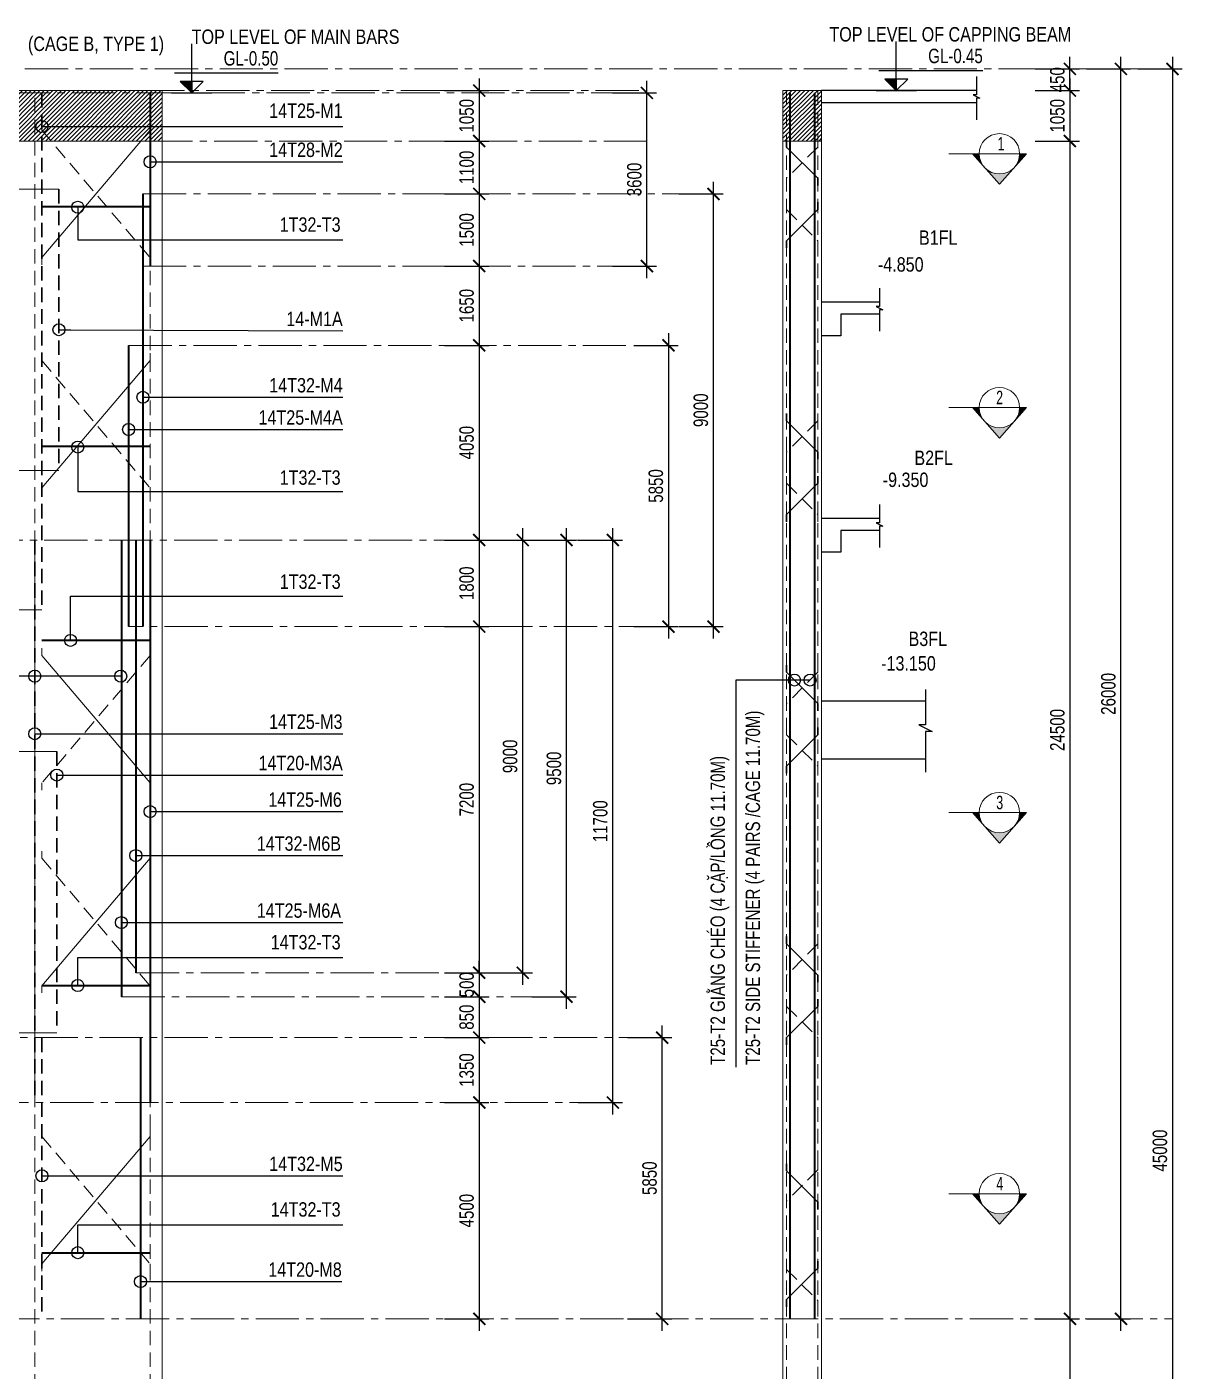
# Model space of a CAD drawing. Header units: millimetres. Extents: x 2746337 to 7547699, y -363432 to 15720.
# Drawn here: x 3633200 to 3657226, y -26997 to 964 of the extents above; entities that cross this region are included whole.
import ezdxf
from ezdxf.enums import TextEntityAlignment as Align

# ---------------------------------------------------------------- set-up
doc = ezdxf.new("R2010")
doc.units = ezdxf.units.MM
doc.header["$LTSCALE"] = 1200
doc.header["$PDMODE"] = 3
doc.linetypes.add('CENTER2', pattern=[1.125, 0.75, -0.125, 0.125, -0.125])
doc.linetypes.add('HIDDEN', pattern=[0.375, 0.25, -0.125])
for name, color, linetype, lineweight in [('1', 9, 'Continuous', 13), ('BOUND', 3, 'Continuous', 20), ('C1CO', 4, 'Continuous', 35), ('CODE', 3, 'Continuous', 15), ('ENOTE', 2, 'Continuous', 15), ('Grid line', 160, 'CENTER2', 5), ('HIDE', 8, 'HIDDEN', 13), ('K-THUOC', 1, 'Continuous', 18), ('LEADER', 8, 'Continuous', 9), ('S-Beam - Cont', 60, 'Continuous', 25), ('T1CO', 4, 'Continuous', 20), ('T1HI', 4, 'HIDDEN', 13), ('T2CO', 4, 'Continuous', 30), ('T2HI', 4, 'HIDDEN', 13), ('TCCO', 4, 'Continuous', 35), ('TCHI', 4, 'HIDDEN', 30), ('TEXTMA', 2, 'Continuous', 13), ('TEXTVN', 2, 'Continuous', 20)]:
    doc.layers.add(name, color=color, linetype=linetype, lineweight=lineweight)
for name, color, linetype in [('CDC.02.DIM', 1, 'Continuous'), ('CDC.06.TEXT', 2, 'Continuous'), ('CDC.10.HATCH', 251, 'Continuous'), ('Q-Dim-line', 75, 'Continuous')]:
    doc.layers.add(name, color=color, linetype=linetype)
doc.styles.add('DB_Arial', font='arial.ttf', dxfattribs={"width": 0.8})
doc.styles.add('SMTEXT', font='arial.ttf', dxfattribs={"width": 0.75})
doc.styles.add('TEXTVN', font='VHELVCN.TTF', dxfattribs={"width": 0.8})
doc.dimstyles.new('BSV1-100', dxfattribs={"dimtxt": 300, "dimasz": 250, "dimexe": 200, "dimexo": 0, "dimgap": 108, "dimtad": 1, "dimdec": 0, "dimdsep": 46, "dimtxsty": 'SMTEXT', "dimblk": 'ARCHTICK', "dimcen": 100, "dimdle": 250, "dimclrd": 256, "dimclre": 256, "dimclrt": 1, "dimadec": 0, "dimazin": 0, "dimtfac": 1, "dimtdec": 0, "dimtix": 1, "dimtmove": 2, "dimatfit": 3, "dimfxl": 720, "dimfxlon": 1, "dimtolj": 1, "dimtzin": 0, "dimarcsym": 0})
doc.dimstyles.new('BSV25', dxfattribs={"dimtxt": 300, "dimasz": 250, "dimexe": 200, "dimexo": 0, "dimgap": 108, "dimtad": 1, "dimdec": 0, "dimlfac": 0.25, "dimdsep": 46, "dimtxsty": 'SMTEXT', "dimblk": 'ARCHTICK', "dimcen": 100, "dimdle": 250, "dimclrd": 256, "dimclre": 256, "dimclrt": 2, "dimadec": 0, "dimazin": 0, "dimtfac": 1, "dimtdec": 0, "dimtix": 1, "dimtmove": 2, "dimatfit": 3, "dimfxl": 800, "dimfxlon": 1, "dimtolj": 1, "dimtzin": 0, "dimarcsym": 0})

# ---------------------------------------------------------------- blocks, each defined once
blk = doc.blocks.new('_ArchTick')
at = {"color": 0, "linetype": 'ByBlock', "const_width": 0.15}
blk.add_lwpolyline([(-0.5, -0.5), (0.5, 0.5)], dxfattribs=at)
blk = doc.blocks.new('tag_cd')
at = {"layer": 'CDC.10.HATCH'}
blk.add_hatch(color=256, dxfattribs=at).paths.add_polyline_path([(180, 240), (420, 0), (420, 240)])
at = {"layer": 'CDC.02.DIM'}
for points in [[(420, 240), (420, 0), (660, 240), (180, 240), (420, 0), (420, 1020)], [(60, 420), (2220, 420)], [(0, 0), (840, 0)]]:
    blk.add_lwpolyline(points, dxfattribs=at)
at = {"layer": 'CDC.06.TEXT', "ltscale": 0.5, "style": 'SMTEXT', "width": 0.75}
blk.add_attdef('CD', text='', height=300, dxfattribs=at).set_placement((2220, 570), align=Align.RIGHT)
blk = doc.blocks.new('*D2491')
at = {"layer": 'Defpoints', "color": 0, "transparency": 16777216}
for p in [(3635783, -360), (3635783, -1410), (3642608, -1410)]:
    blk.add_point(p, dxfattribs=at)
at = {"layer": 'K-THUOC', "lineweight": -2, "transparency": 16777216}
for p, q in [((3642608, -110), (3642608, -1660)), ((3641888, -360), (3642808, -360)), ((3641888, -1410), (3642808, -1410))]:
    blk.add_line(p, q, dxfattribs=at)
at = {"layer": 'K-THUOC', "lineweight": -2, "transparency": 16777216, "xscale": 250, "yscale": 250, "zscale": 250}
for p, rotation in [((3642608, -360), 90), ((3642608, -1410), 270)]:
    blk.add_blockref('_ArchTick', p, dxfattribs=dict(at, rotation=rotation))
at = {"layer": 'K-THUOC', "color": 1, "transparency": 16777216, "insert": (3642346, -885), "char_height": 300, "attachment_point": 5, "rotation": 90, "style": 'SMTEXT'}
blk.add_mtext('\\A1;1050', dxfattribs=at)
blk = doc.blocks.new('*D2492')
at = {"layer": 'Defpoints', "color": 0, "transparency": 16777216}
for p in [(3635783, -2510), (3635783, -4010), (3642608, -4010)]:
    blk.add_point(p, dxfattribs=at)
at = {"layer": 'K-THUOC', "lineweight": -2, "transparency": 16777216}
for p, q in [((3641888, -2510), (3642808, -2510)), ((3642608, -2260), (3642608, -4260)), ((3641888, -4010), (3642808, -4010))]:
    blk.add_line(p, q, dxfattribs=at)
at = {"layer": 'K-THUOC', "lineweight": -2, "transparency": 16777216, "xscale": 250, "yscale": 250, "zscale": 250}
for p, rotation in [((3642608, -2510), 90), ((3642608, -4010), 270)]:
    blk.add_blockref('_ArchTick', p, dxfattribs=dict(at, rotation=rotation))
at = {"layer": 'K-THUOC', "color": 1, "transparency": 16777216, "insert": (3642346, -3260), "char_height": 300, "attachment_point": 5, "rotation": 90, "style": 'SMTEXT'}
blk.add_mtext('\\A1;1500', dxfattribs=at)
blk = doc.blocks.new('*D2493')
at = {"layer": 'Defpoints', "color": 0, "transparency": 16777216}
for p in [(3635783, -4010), (3634983, -5660), (3642608, -5660)]:
    blk.add_point(p, dxfattribs=at)
at = {"layer": 'K-THUOC', "lineweight": -2, "transparency": 16777216}
for p, q in [((3642608, -3760), (3642608, -5910)), ((3641888, -4010), (3642808, -4010)), ((3641888, -5660), (3642808, -5660))]:
    blk.add_line(p, q, dxfattribs=at)
at = {"layer": 'K-THUOC', "lineweight": -2, "transparency": 16777216, "xscale": 250, "yscale": 250, "zscale": 250}
for p, rotation in [((3642608, -4010), 90), ((3642608, -5660), 270)]:
    blk.add_blockref('_ArchTick', p, dxfattribs=dict(at, rotation=rotation))
at = {"layer": 'K-THUOC', "color": 1, "transparency": 16777216, "insert": (3642346, -4835), "char_height": 300, "attachment_point": 5, "rotation": 90, "style": 'SMTEXT'}
blk.add_mtext('\\A1;1650', dxfattribs=at)
blk = doc.blocks.new('*D2494')
at = {"layer": 'Defpoints', "color": 0, "transparency": 16777216}
for p in [(3634983, -5660), (3635433, -9710), (3642608, -9710)]:
    blk.add_point(p, dxfattribs=at)
at = {"layer": 'K-THUOC', "lineweight": -2, "transparency": 16777216}
for p, q in [((3642608, -5410), (3642608, -9960)), ((3641888, -5660), (3642808, -5660)), ((3641888, -9710), (3642808, -9710))]:
    blk.add_line(p, q, dxfattribs=at)
at = {"layer": 'K-THUOC', "lineweight": -2, "transparency": 16777216, "xscale": 250, "yscale": 250, "zscale": 250}
for p, rotation in [((3642608, -5660), 90), ((3642608, -9710), 270)]:
    blk.add_blockref('_ArchTick', p, dxfattribs=dict(at, rotation=rotation))
at = {"layer": 'K-THUOC', "color": 1, "transparency": 16777216, "insert": (3642346, -7685), "char_height": 300, "attachment_point": 5, "rotation": 90, "style": 'SMTEXT'}
blk.add_mtext('\\A1;4050', dxfattribs=at)
blk = doc.blocks.new('*D2495')
at = {"layer": 'Defpoints', "color": 0, "transparency": 16777216}
for p in [(3635433, -9710), (3635283, -11510), (3642608, -11510)]:
    blk.add_point(p, dxfattribs=at)
at = {"layer": 'K-THUOC', "lineweight": -2, "transparency": 16777216}
for p, q in [((3642608, -9460), (3642608, -11760)), ((3641888, -9710), (3642808, -9710)), ((3641888, -11510), (3642808, -11510))]:
    blk.add_line(p, q, dxfattribs=at)
at = {"layer": 'K-THUOC', "lineweight": -2, "transparency": 16777216, "xscale": 250, "yscale": 250, "zscale": 250}
for p, rotation in [((3642608, -9710), 90), ((3642608, -11510), 270)]:
    blk.add_blockref('_ArchTick', p, dxfattribs=dict(at, rotation=rotation))
at = {"layer": 'K-THUOC', "color": 1, "transparency": 16777216, "insert": (3642346, -10610), "char_height": 300, "attachment_point": 5, "rotation": 90, "style": 'SMTEXT'}
blk.add_mtext('\\A1;1800', dxfattribs=at)
blk = doc.blocks.new('*D2496')
at = {"layer": 'Defpoints', "color": 0, "transparency": 16777216}
for p in [(3635283, -11510), (3634833, -18710), (3642608, -18710)]:
    blk.add_point(p, dxfattribs=at)
at = {"layer": 'K-THUOC', "lineweight": -2, "transparency": 16777216}
for p, q in [((3642608, -11260), (3642608, -18960)), ((3641888, -11510), (3642808, -11510)), ((3641888, -18710), (3642808, -18710))]:
    blk.add_line(p, q, dxfattribs=at)
at = {"layer": 'K-THUOC', "lineweight": -2, "transparency": 16777216, "xscale": 250, "yscale": 250, "zscale": 250}
for p, rotation in [((3642608, -11510), 90), ((3642608, -18710), 270)]:
    blk.add_blockref('_ArchTick', p, dxfattribs=dict(at, rotation=rotation))
at = {"layer": 'K-THUOC', "color": 1, "transparency": 16777216, "insert": (3642346, -15110), "char_height": 300, "attachment_point": 5, "rotation": 90, "style": 'SMTEXT'}
blk.add_mtext('\\A1;7200', dxfattribs=at)
blk = doc.blocks.new('*D2497')
at = {"layer": 'Defpoints', "color": 0, "transparency": 16777216}
for p in [(3635433, -18710), (3635133, -19210), (3642608, -19210)]:
    blk.add_point(p, dxfattribs=at)
at = {"layer": 'K-THUOC', "lineweight": -2, "transparency": 16777216}
for p, q in [((3641888, -18710), (3642808, -18710)), ((3642608, -18710), (3642608, -18460)), ((3642608, -18710), (3642608, -19210)), ((3641888, -19210), (3642808, -19210)), ((3642608, -19210), (3642608, -19460))]:
    blk.add_line(p, q, dxfattribs=at)
at = {"layer": 'K-THUOC', "lineweight": -2, "transparency": 16777216, "xscale": 250, "yscale": 250, "zscale": 250}
for p, rotation in [((3642608, -18710), 270), ((3642608, -19210), 90)]:
    blk.add_blockref('_ArchTick', p, dxfattribs=dict(at, rotation=rotation))
at = {"layer": 'K-THUOC', "color": 1, "transparency": 16777216, "insert": (3642346, -18960), "char_height": 300, "attachment_point": 5, "rotation": 90, "style": 'SMTEXT'}
blk.add_mtext('\\A1;500', dxfattribs=at)
blk = doc.blocks.new('*D2498')
at = {"layer": 'Defpoints', "color": 0, "transparency": 16777216}
for p in [(3635133, -19210), (3635283, -20060), (3642608, -20060)]:
    blk.add_point(p, dxfattribs=at)
at = {"layer": 'K-THUOC', "lineweight": -2, "transparency": 16777216}
for p, q in [((3642608, -18960), (3642608, -20310)), ((3641888, -19210), (3642808, -19210)), ((3641888, -20060), (3642808, -20060))]:
    blk.add_line(p, q, dxfattribs=at)
at = {"layer": 'K-THUOC', "lineweight": -2, "transparency": 16777216, "xscale": 250, "yscale": 250, "zscale": 250}
for p, rotation in [((3642608, -19210), 90), ((3642608, -20060), 270)]:
    blk.add_blockref('_ArchTick', p, dxfattribs=dict(at, rotation=rotation))
at = {"layer": 'K-THUOC', "color": 1, "transparency": 16777216, "insert": (3642346, -19635), "char_height": 300, "attachment_point": 5, "rotation": 90, "style": 'SMTEXT'}
blk.add_mtext('\\A1;850', dxfattribs=at)
blk = doc.blocks.new('*D2499')
at = {"layer": 'Defpoints', "color": 0, "transparency": 16777216}
for p in [(3635283, -20060), (3635433, -21410), (3642608, -21410)]:
    blk.add_point(p, dxfattribs=at)
at = {"layer": 'K-THUOC', "lineweight": -2, "transparency": 16777216}
for p, q in [((3642608, -19810), (3642608, -21660)), ((3641888, -20060), (3642808, -20060)), ((3641888, -21410), (3642808, -21410))]:
    blk.add_line(p, q, dxfattribs=at)
at = {"layer": 'K-THUOC', "lineweight": -2, "transparency": 16777216, "xscale": 250, "yscale": 250, "zscale": 250}
for p, rotation in [((3642608, -20060), 90), ((3642608, -21410), 270)]:
    blk.add_blockref('_ArchTick', p, dxfattribs=dict(at, rotation=rotation))
at = {"layer": 'K-THUOC', "color": 1, "transparency": 16777216, "insert": (3642346, -20735), "char_height": 300, "attachment_point": 5, "rotation": 90, "style": 'SMTEXT'}
blk.add_mtext('\\A1;1350', dxfattribs=at)
blk = doc.blocks.new('*D2500')
at = {"layer": 'Defpoints', "color": 0, "transparency": 16777216}
for p in [(3635433, -21410), (3635783, -25910), (3642608, -25910)]:
    blk.add_point(p, dxfattribs=at)
at = {"layer": 'K-THUOC', "lineweight": -2, "transparency": 16777216}
for p, q in [((3642608, -21160), (3642608, -26160)), ((3641888, -21410), (3642808, -21410)), ((3641888, -25910), (3642808, -25910))]:
    blk.add_line(p, q, dxfattribs=at)
at = {"layer": 'K-THUOC', "lineweight": -2, "transparency": 16777216, "xscale": 250, "yscale": 250, "zscale": 250}
for p, rotation in [((3642608, -21410), 90), ((3642608, -25910), 270)]:
    blk.add_blockref('_ArchTick', p, dxfattribs=dict(at, rotation=rotation))
at = {"layer": 'K-THUOC', "color": 1, "transparency": 16777216, "insert": (3642346, -23660), "char_height": 300, "attachment_point": 5, "rotation": 90, "style": 'SMTEXT'}
blk.add_mtext('\\A1;4500', dxfattribs=at)
blk = doc.blocks.new('*D2501')
at = {"layer": 'Defpoints', "color": 0, "transparency": 16777216}
for p in [(3635283, -20060), (3646412, -20060), (3635283, -25910)]:
    blk.add_point(p, dxfattribs=at)
at = {"layer": 'K-THUOC', "lineweight": -2, "transparency": 16777216}
for p, q in [((3646412, -26160), (3646412, -19810)), ((3645692, -20060), (3646612, -20060)), ((3645692, -25910), (3646612, -25910))]:
    blk.add_line(p, q, dxfattribs=at)
at = {"layer": 'K-THUOC', "lineweight": -2, "transparency": 16777216, "xscale": 250, "yscale": 250, "zscale": 250}
for p, rotation in [((3646412, -20060), 90), ((3646412, -25910), 270)]:
    blk.add_blockref('_ArchTick', p, dxfattribs=dict(at, rotation=rotation))
at = {"layer": 'K-THUOC', "color": 1, "transparency": 16777216, "insert": (3646151, -22985), "char_height": 300, "attachment_point": 5, "rotation": 90, "style": 'SMTEXT'}
blk.add_mtext('\\A1;5850', dxfattribs=at)
blk = doc.blocks.new('*D2502')
at = {"layer": 'Defpoints', "color": 0, "transparency": 16777216}
for p in [(3634724, -9710), (3645387, -9710), (3634724, -21410)]:
    blk.add_point(p, dxfattribs=at)
at = {"layer": 'K-THUOC', "lineweight": -2, "transparency": 16777216}
for p, q in [((3645387, -21660), (3645387, -9460)), ((3644667, -9710), (3645587, -9710)), ((3644667, -21410), (3645587, -21410))]:
    blk.add_line(p, q, dxfattribs=at)
at = {"layer": 'K-THUOC', "lineweight": -2, "transparency": 16777216, "xscale": 250, "yscale": 250, "zscale": 250}
for p, rotation in [((3645387, -9710), 90), ((3645387, -21410), 270)]:
    blk.add_blockref('_ArchTick', p, dxfattribs=dict(at, rotation=rotation))
at = {"layer": 'K-THUOC', "color": 1, "transparency": 16777216, "insert": (3645126, -15560), "char_height": 300, "attachment_point": 5, "rotation": 90, "style": 'SMTEXT'}
blk.add_mtext('\\A1;11700', dxfattribs=at)
blk = doc.blocks.new('*D2503')
at = {"layer": 'Defpoints', "color": 0, "transparency": 16777216}
for p in [(3636350, -2510), (3647479, -2510), (3636350, -11510)]:
    blk.add_point(p, dxfattribs=at)
at = {"layer": 'K-THUOC', "lineweight": -2, "transparency": 16777216}
for p, q in [((3646759, -2510), (3647679, -2510)), ((3647479, -11760), (3647479, -2260)), ((3646759, -11510), (3647679, -11510))]:
    blk.add_line(p, q, dxfattribs=at)
at = {"layer": 'K-THUOC', "lineweight": -2, "transparency": 16777216, "xscale": 250, "yscale": 250, "zscale": 250}
for p, rotation in [((3647479, -2510), 90), ((3647479, -11510), 270)]:
    blk.add_blockref('_ArchTick', p, dxfattribs=dict(at, rotation=rotation))
at = {"layer": 'K-THUOC', "color": 1, "transparency": 16777216, "insert": (3647218, -7010), "char_height": 300, "attachment_point": 5, "rotation": 90, "style": 'SMTEXT'}
blk.add_mtext('\\A1;9000', dxfattribs=at)
blk = doc.blocks.new('*D2504')
at = {"layer": 'Defpoints', "color": 0, "transparency": 16777216}
for p in [(3635433, -410), (3646096, -410), (3635433, -4010)]:
    blk.add_point(p, dxfattribs=at)
at = {"layer": 'K-THUOC', "lineweight": -2, "transparency": 16777216}
for p, q in [((3646096, -4260), (3646096, -160)), ((3645376, -410), (3646296, -410)), ((3645376, -4010), (3646296, -4010))]:
    blk.add_line(p, q, dxfattribs=at)
at = {"layer": 'K-THUOC', "lineweight": -2, "transparency": 16777216, "xscale": 250, "yscale": 250, "zscale": 250}
for p, rotation in [((3646096, -410), 90), ((3646096, -4010), 270)]:
    blk.add_blockref('_ArchTick', p, dxfattribs=dict(at, rotation=rotation))
at = {"layer": 'K-THUOC', "color": 1, "transparency": 16777216, "insert": (3645834, -2210), "char_height": 300, "attachment_point": 5, "rotation": 90, "style": 'SMTEXT'}
blk.add_mtext('\\A1;3600', dxfattribs=at)
blk = doc.blocks.new('*D2505')
at = {"layer": 'Defpoints', "color": 0, "transparency": 16777216}
for p in [(3634353, -9710), (3644423, -9710), (3634353, -19210)]:
    blk.add_point(p, dxfattribs=at)
at = {"layer": 'K-THUOC', "lineweight": -2, "transparency": 16777216}
for p, q in [((3644423, -19460), (3644423, -9460)), ((3643703, -9710), (3644623, -9710)), ((3643703, -19210), (3644623, -19210))]:
    blk.add_line(p, q, dxfattribs=at)
at = {"layer": 'K-THUOC', "lineweight": -2, "transparency": 16777216, "xscale": 250, "yscale": 250, "zscale": 250}
for p, rotation in [((3644423, -9710), 90), ((3644423, -19210), 270)]:
    blk.add_blockref('_ArchTick', p, dxfattribs=dict(at, rotation=rotation))
at = {"layer": 'K-THUOC', "color": 1, "transparency": 16777216, "insert": (3644162, -14460), "char_height": 300, "attachment_point": 5, "rotation": 90, "style": 'SMTEXT'}
blk.add_mtext('\\A1;9500', dxfattribs=at)
blk = doc.blocks.new('*D2506')
at = {"layer": 'Defpoints', "color": 0, "transparency": 16777216}
for p in [(3634103, -9710), (3643512, -9710), (3634103, -18710)]:
    blk.add_point(p, dxfattribs=at)
at = {"layer": 'K-THUOC', "lineweight": -2, "transparency": 16777216}
for p, q in [((3643512, -18960), (3643512, -9460)), ((3642792, -9710), (3643712, -9710)), ((3642792, -18710), (3643712, -18710))]:
    blk.add_line(p, q, dxfattribs=at)
at = {"layer": 'K-THUOC', "lineweight": -2, "transparency": 16777216, "xscale": 250, "yscale": 250, "zscale": 250}
for p, rotation in [((3643512, -9710), 90), ((3643512, -18710), 270)]:
    blk.add_blockref('_ArchTick', p, dxfattribs=dict(at, rotation=rotation))
at = {"layer": 'K-THUOC', "color": 1, "transparency": 16777216, "insert": (3643251, -14210), "char_height": 300, "attachment_point": 5, "rotation": 90, "style": 'SMTEXT'}
blk.add_mtext('\\A1;9000', dxfattribs=at)
blk = doc.blocks.new('*D2520')
at = {"layer": 'Defpoints', "color": 0, "transparency": 16777216}
for p in [(3635783, -1410), (3635783, -2510), (3642608, -2510)]:
    blk.add_point(p, dxfattribs=at)
at = {"layer": 'K-THUOC', "lineweight": -2, "transparency": 16777216}
for p, q in [((3642608, -1160), (3642608, -2760)), ((3641888, -1410), (3642808, -1410)), ((3641888, -2510), (3642808, -2510))]:
    blk.add_line(p, q, dxfattribs=at)
at = {"layer": 'K-THUOC', "lineweight": -2, "transparency": 16777216, "xscale": 250, "yscale": 250, "zscale": 250}
for p, rotation in [((3642608, -1410), 90), ((3642608, -2510), 270)]:
    blk.add_blockref('_ArchTick', p, dxfattribs=dict(at, rotation=rotation))
at = {"layer": 'K-THUOC', "color": 1, "transparency": 16777216, "insert": (3642346, -1960), "char_height": 300, "attachment_point": 5, "rotation": 90, "style": 'SMTEXT'}
blk.add_mtext('\\A1;1100', dxfattribs=at)
blk = doc.blocks.new('SIGSEC')
at = {"layer": '1', "lineweight": 9}
h = blk.add_hatch(color=256, dxfattribs=at)
h.dxf.hatch_style = 1
h.paths.add_polyline_path([(-420, 0), (-560, 0), (-315, -278, -0.182676)])
h = blk.add_hatch(color=256, dxfattribs=at)
h.dxf.hatch_style = 1
h.paths.add_polyline_path([(560, 0), (420, 0, -0.182676), (315, -278)])
h = blk.add_hatch(color=256, dxfattribs=at)
h.dxf.hatch_style = 1
h.paths.add_polyline_path([(315, -278, -0.451416), (-315, -278), (0, -635)])
at = {"layer": '1', "lineweight": 9, "elevation": 0}
blk.add_lwpolyline([(1050, 0), (-560, 0), (0, -635), (560, 0)], dxfattribs=at)
at = {"layer": '1', "lineweight": 9}
blk.add_circle((0, 0), 420, dxfattribs=at)
at = {"layer": 'BOUND', "lineweight": 9, "style": 'TEXTVN', "width": 0.8}
blk.add_attdef('SEC', text='', height=280, dxfattribs=at).set_placement((0, 210, 0), align=Align.MIDDLE_CENTER)
blk = doc.blocks.new('*D2522')
at = {"layer": 'Defpoints', "color": 0, "transparency": 16777216}
for p in [(3649725, 90), (3654893, 90), (3649725, -360)]:
    blk.add_point(p, dxfattribs=at)
at = {"layer": 'K-THUOC', "lineweight": -2, "transparency": 16777216}
for p, q in [((3654893, 90), (3654893, 340)), ((3654173, 90), (3655093, 90)), ((3654893, -360), (3654893, 90)), ((3654173, -360), (3655093, -360)), ((3654893, -360), (3654893, -610))]:
    blk.add_line(p, q, dxfattribs=at)
at = {"layer": 'K-THUOC', "lineweight": -2, "transparency": 16777216, "xscale": 250, "yscale": 250, "zscale": 250}
for p, rotation in [((3654893, 90), 270), ((3654893, -360), 90)]:
    blk.add_blockref('_ArchTick', p, dxfattribs=dict(at, rotation=rotation))
at = {"layer": 'K-THUOC', "color": 1, "transparency": 16777216, "insert": (3654632, -135), "char_height": 300, "attachment_point": 5, "rotation": 90, "style": 'SMTEXT'}
blk.add_mtext('\\A1;450', dxfattribs=at)
blk = doc.blocks.new('*D2523')
at = {"layer": 'Defpoints', "color": 0, "transparency": 16777216}
for p in [(3649725, -360), (3649725, -1410), (3654893, -1410)]:
    blk.add_point(p, dxfattribs=at)
at = {"layer": 'K-THUOC', "lineweight": -2, "transparency": 16777216}
for p, q in [((3654893, -110), (3654893, -1660)), ((3654173, -360), (3655093, -360)), ((3654173, -1410), (3655093, -1410))]:
    blk.add_line(p, q, dxfattribs=at)
at = {"layer": 'K-THUOC', "lineweight": -2, "transparency": 16777216, "xscale": 250, "yscale": 250, "zscale": 250}
for p, rotation in [((3654893, -360), 90), ((3654893, -1410), 270)]:
    blk.add_blockref('_ArchTick', p, dxfattribs=dict(at, rotation=rotation))
at = {"layer": 'K-THUOC', "color": 1, "transparency": 16777216, "insert": (3654632, -885), "char_height": 300, "attachment_point": 5, "rotation": 90, "style": 'SMTEXT'}
blk.add_mtext('\\A1;1050', dxfattribs=at)
blk = doc.blocks.new('*D2524')
at = {"layer": 'Defpoints', "color": 0, "transparency": 16777216}
for p in [(3649725, -1410), (3644029, -25910), (3654893, -25910)]:
    blk.add_point(p, dxfattribs=at)
at = {"layer": 'K-THUOC', "lineweight": -2, "transparency": 16777216}
for p, q in [((3654893, -1160), (3654893, -26160)), ((3654173, -1410), (3655093, -1410)), ((3654173, -25910), (3655093, -25910))]:
    blk.add_line(p, q, dxfattribs=at)
at = {"layer": 'K-THUOC', "lineweight": -2, "transparency": 16777216, "xscale": 250, "yscale": 250, "zscale": 250}
for p, rotation in [((3654893, -1410), 90), ((3654893, -25910), 270)]:
    blk.add_blockref('_ArchTick', p, dxfattribs=dict(at, rotation=rotation))
at = {"layer": 'K-THUOC', "color": 1, "transparency": 16777216, "insert": (3654632, -13660), "char_height": 300, "attachment_point": 5, "rotation": 90, "style": 'SMTEXT'}
blk.add_mtext('\\A1;24500', dxfattribs=at)
blk = doc.blocks.new('*D2525')
at = {"layer": 'Defpoints', "color": 0, "transparency": 16777216}
for p in [(3644029, -25910), (3645750, -44910), (3654893, -44910)]:
    blk.add_point(p, dxfattribs=at)
at = {"layer": 'K-THUOC', "lineweight": -2, "transparency": 16777216}
for p, q in [((3654893, -25660), (3654893, -45160)), ((3654173, -25910), (3655093, -25910)), ((3654173, -44910), (3655093, -44910))]:
    blk.add_line(p, q, dxfattribs=at)
at = {"layer": 'K-THUOC', "lineweight": -2, "transparency": 16777216, "xscale": 250, "yscale": 250, "zscale": 250}
for p, rotation in [((3654893, -25910), 90), ((3654893, -44910), 270)]:
    blk.add_blockref('_ArchTick', p, dxfattribs=dict(at, rotation=rotation))
at = {"layer": 'K-THUOC', "color": 1, "transparency": 16777216, "insert": (3654632, -35410), "char_height": 300, "attachment_point": 5, "rotation": 90, "style": 'SMTEXT'}
blk.add_mtext('\\A1;19000', dxfattribs=at)
blk = doc.blocks.new('*D2526')
at = {"layer": 'Defpoints', "color": 0, "transparency": 16777216}
for p in [(3648925, 90), (3655954, 90), (3644029, -25910)]:
    blk.add_point(p, dxfattribs=at)
at = {"layer": 'K-THUOC', "lineweight": -2, "transparency": 16777216}
for p, q in [((3655954, -26160), (3655954, 340)), ((3655234, 90), (3656154, 90)), ((3655234, -25910), (3656154, -25910))]:
    blk.add_line(p, q, dxfattribs=at)
at = {"layer": 'K-THUOC', "lineweight": -2, "transparency": 16777216, "xscale": 250, "yscale": 250, "zscale": 250}
for p, rotation in [((3655954, 90), 90), ((3655954, -25910), 270)]:
    blk.add_blockref('_ArchTick', p, dxfattribs=dict(at, rotation=rotation))
at = {"layer": 'K-THUOC', "color": 1, "transparency": 16777216, "insert": (3655693, -12910), "char_height": 300, "attachment_point": 5, "rotation": 90, "style": 'SMTEXT'}
blk.add_mtext('\\A1;26000', dxfattribs=at)
blk = doc.blocks.new('*D2527')
at = {"layer": 'Defpoints', "color": 0, "transparency": 16777216}
for p in [(3648925, 90), (3648925, -44910), (3657026, -44910)]:
    blk.add_point(p, dxfattribs=at)
at = {"layer": 'K-THUOC', "lineweight": -2, "transparency": 16777216}
for p, q in [((3657026, 340), (3657026, -45160)), ((3656306, 90), (3657226, 90)), ((3656306, -44910), (3657226, -44910))]:
    blk.add_line(p, q, dxfattribs=at)
at = {"layer": 'K-THUOC', "lineweight": -2, "transparency": 16777216, "xscale": 250, "yscale": 250, "zscale": 250}
for p, rotation in [((3657026, 90), 90), ((3657026, -44910), 270)]:
    blk.add_blockref('_ArchTick', p, dxfattribs=dict(at, rotation=rotation))
at = {"layer": 'K-THUOC', "color": 1, "transparency": 16777216, "insert": (3656765, -22410), "char_height": 300, "attachment_point": 5, "rotation": 90, "style": 'SMTEXT'}
blk.add_mtext('\\A1;45000', dxfattribs=at)
blk = doc.blocks.new('*D2529')
at = {"layer": 'Defpoints', "color": 0, "transparency": 16777216}
for p in [(3636068, -5660), (3636068, -11510), (3646543, -11510)]:
    blk.add_point(p, dxfattribs=at)
at = {"layer": 'K-THUOC', "lineweight": -2, "transparency": 16777216}
for p, q in [((3646543, -5410), (3646543, -11760)), ((3645823, -5660), (3646743, -5660)), ((3645823, -11510), (3646743, -11510))]:
    blk.add_line(p, q, dxfattribs=at)
at = {"layer": 'K-THUOC', "lineweight": -2, "transparency": 16777216, "xscale": 250, "yscale": 250, "zscale": 250}
for p, rotation in [((3646543, -5660), 90), ((3646543, -11510), 270)]:
    blk.add_blockref('_ArchTick', p, dxfattribs=dict(at, rotation=rotation))
at = {"layer": 'K-THUOC', "color": 1, "transparency": 16777216, "insert": (3646282, -8585), "char_height": 300, "attachment_point": 5, "rotation": 90, "style": 'SMTEXT'}
blk.add_mtext('\\A1;5850', dxfattribs=at)

msp = doc.modelspace()

# ---------------------------------------------------------------- hatches: boundary and pattern name
at = {"layer": 'CDC.10.HATCH'}
h = msp.add_hatch(dxfattribs=at)
h.set_pattern_fill('ANSI31', color=256, scale=20)
h.set_pattern_definition([(45, (860598.025, 76471.77), (-44.9012806, 44.9012806), [])])
h.paths.add_polyline_path([(3630312.4, -1410), (3636012.4, -1410), (3636012.4, -360), (3630312.4, -360)])
h = msp.add_hatch(dxfattribs=at)
h.set_pattern_fill('ANSI31', color=256, scale=20)
h.set_pattern_definition([(45, (862067.48, -10616.33), (-44.9012806, 44.9012806), [])])
h.paths.add_polyline_path([(3648925.2, -1410), (3649725.2, -1410), (3649725.2, -360), (3648925.2, -360)])

# ---------------------------------------------------------------- linework, layer by layer
at = {"layer": 'BOUND'}
for points in [[(3630312.4, -1410), (3636012.4, -1410), (3636012.4, -360), (3630312.4, -360)], [(3648925.2, -44910), (3649725.2, -44910), (3649725.2, -360), (3648925.2, -360)], [(3648925.2, -1410), (3649725.2, -1410), (3649725.2, -360), (3648925.2, -360)], [(3636012.4, -44910), (3630312.4, -44910), (3630312.4, -1410), (3636012.4, -1410)]]:
    msp.add_lwpolyline(points, close=True, dxfattribs=at)
at = {"layer": 'BOUND', "lineweight": 20}
msp.add_lwpolyline([(3649725.2, -4260), (3649725.2, -360), (3648925.2, -360), (3648925.2, -44910), (3649725.2, -44910), (3649725.2, -19460)], dxfattribs=at)
at = {"layer": 'C1CO'}
for p, q in [((3635762.4, -410), (3635762.4, -4010)), ((3635612.4, -2510.3), (3635612.4, -11510.3)), ((3633512.4, -2771.9), (3635762.4, -2771.9)), ((3633512.4, -7760.3), (3635762.4, -7760.3)), ((3635762.4, -9710.3), (3635762.4, -21410.3)), ((3633512.4, -11794.6), (3635762.4, -11794.6)), ((3633512.4, -18975.4), (3635762.4, -18975.4)), ((3635562.4, -20060), (3635562.4, -25910)), ((3633512.4, -24533.7), (3635762.4, -24533.7))]:
    msp.add_line(p, q, dxfattribs=at)
at = {"layer": 'C1CO', "color": 6}
for p, q in [((3649067.6, -410), (3649067.6, -25910)), ((3649582.8, -410), (3649582.8, -25910))]:
    msp.add_line(p, q, dxfattribs=at)
at = {"layer": 'CODE'}
for points in [[(3650374.8, -4760, 0, 0, 0), (3651448.8, -4760, 0, 0, 0), (3650911.8, -4760, 0, 660, 0), (3650911.8, -4430, 0, 0, 0), (3650911.8, -4230, 0, 0, 0), (3651911.8, -4230, 0, 0, 0)], [(3650374.8, -9260, 0, 0, 0), (3651448.8, -9260, 0, 0, 0), (3650911.8, -9260, 0, 660, 0), (3650911.8, -8930, 0, 0, 0), (3650911.8, -8730, 0, 0, 0), (3651911.8, -8730, 0, 0, 0)], [(3650374.8, -13060, 0, 0, 0), (3651448.8, -13060, 0, 0, 0), (3650911.8, -13060, 0, 660, 0), (3650911.8, -12730, 0, 0, 0), (3650911.8, -12530, 0, 0, 0), (3651911.8, -12530, 0, 0, 0)]]:
    msp.add_lwpolyline(points, format="xyseb", dxfattribs=at)
at = {"layer": 'Grid line', "color": 2}
msp.add_line((3585909.6, 90), (3656626, 90), dxfattribs=at)
at = {"layer": 'Grid line'}
for p, q in [((3646095.7, -1410), (3593352.7, -1410)), ((3633866.2, -2409.7), (3622625.1, -2409.7)), ((3635612.4, -2510.3), (3647679.4, -2510.3)), ((3635612.4, -4010.3), (3646295.7, -4010.3)), ((3635315.6, -5660.3), (3645657.7, -5660.3)), ((3633866.2, -8260), (3622625.1, -8259.7)), ((3621412.2, -9710.3), (3644969.1, -9710.3)), ((3633512.4, -11160.3), (3621739.8, -11160.3)), ((3646412.4, -11510.3), (3635315.6, -11510.3)), ((3633822.4, -14110), (3622625.1, -14110)), ((3635465.6, -18710), (3643512.5, -18710)), ((3635165.6, -19210), (3644623.1, -19210)), ((3646412.4, -20060), (3622121.2, -20060)), ((3633822.4, -19960), (3622625.1, -19960)), ((3645386.7, -21410), (3621412.2, -21410)), ((3590708.8, -25910), (3657025.9, -25910))]:
    msp.add_line(p, q, dxfattribs=at)
for points in [[(3645835.7, -410), (3622427.6, -410)], [(3624776.9, -360), (3646095.7, -360)]]:
    msp.add_lwpolyline(points, dxfattribs=at)
at = {"layer": 'HIDE'}
for p, q in [((3633362.4, -44910), (3633362.4, -360)), ((3635762.4, -44910), (3635762.4, -360)), ((3649000.2, -360), (3649000.2, -44710)), ((3649650.2, -360), (3649650.2, -44710))]:
    msp.add_line(p, q, dxfattribs=at)
at = {"layer": 'Q-Dim-line'}
for points in [[(3652948.8, -69.3), (3652948.8, -450.3), (3652881.7, -450.3), (3653020.4, -521), (3652948.8, -521), (3652948.8, -968.2)], [(3650929.3, -4469.3), (3650929.3, -4850.3), (3650862.2, -4850.3), (3651000.9, -4921), (3650929.3, -4921), (3650929.3, -5368.2)], [(3650929.3, -8969.3), (3650929.3, -9350.3), (3650862.2, -9350.3), (3651000.9, -9421), (3650929.3, -9421), (3650929.3, -9868.2)], [(3651890.2, -12821.4), (3651885.6, -13551.9), (3651751.4, -13551.9), (3652028.9, -13693.2), (3651885.6, -13693.2), (3651890.2, -14536.3)]]:
    msp.add_lwpolyline(points, dxfattribs=at)
at = {"layer": 'S-Beam - Cont'}
for points in [[(3652941.9, -360), (3651248.6, -360), (3651248.6, -360), (3649725.2, -360)], [(3649725.2, -610), (3651498.6, -610), (3651498.6, -610), (3652941.9, -610)], [(3650922.4, -4760), (3649725.2, -4760)], [(3650922.4, -5010), (3650125.2, -5010), (3650125.2, -5460), (3649725.2, -5460)], [(3650922.4, -9260), (3649725.2, -9260)], [(3650922.4, -9510), (3650125.2, -9510), (3650125.2, -9960), (3649725.2, -9960)], [(3651890.2, -13060), (3649725.2, -13060)], [(3649725.2, -14260), (3651890.2, -14260)]]:
    msp.add_lwpolyline(points, dxfattribs=at)
at = {"layer": 'T1CO'}
for points in [[(3635762.4, -1035), (3635762.4, -1185), (3633512.4, -3835), (3633512.4, -3985)], [(3635762.4, -5825.6), (3635762.4, -5975.6), (3633512.4, -8625.6), (3633512.4, -8775.6)], [(3633512.4, -11960.5), (3633512.4, -12110.5), (3635762.4, -14760.5), (3635762.4, -14910.5)], [(3635762.4, -16180.6), (3635762.4, -16330.6), (3633512.4, -18980.6), (3633512.4, -19130.6)], [(3635762.4, -21965.7), (3635762.4, -22115.7), (3633512.4, -24765.7), (3633512.4, -24915.7)]]:
    msp.add_lwpolyline(points, dxfattribs=at)
at = {"layer": 'T1HI'}
for points in [[(3633512.4, -1035), (3633512.4, -1185), (3635762.4, -3835), (3635762.4, -3985)], [(3633512.4, -5825.6), (3633512.4, -5975.6), (3635762.4, -8625.6), (3635762.4, -8775.6)], [(3635762.4, -11960.5), (3635762.4, -12110.5), (3633512.4, -14760.5), (3633512.4, -14910.5)], [(3633512.4, -16180.6), (3633512.4, -16330.6), (3635762.4, -18980.6), (3635762.4, -19130.6)], [(3633512.4, -21965.7), (3633512.4, -22115.7), (3635762.4, -24765.7), (3635762.4, -24915.7)]]:
    msp.add_lwpolyline(points, dxfattribs=at)
at = {"layer": 'T2CO'}
for points in [[(3649000.2, -1385), (3649000.2, -1535), (3649650.2, -2185), (3649650.2, -2335)], [(3649650.2, -2685), (3649650.2, -2835), (3649000.2, -3485), (3649000.2, -3635)], [(3649000.2, -7080.1), (3649000.2, -7230.1), (3649650.2, -7880.1), (3649650.2, -8030.1)], [(3649650.2, -8380.1), (3649650.2, -8530.1), (3649000.2, -9180.1), (3649000.2, -9330.1)], [(3649000.2, -12310.5), (3649000.2, -12460.5), (3649650.2, -13110.5), (3649650.2, -13260.5)], [(3649650.2, -13610.5), (3649650.2, -13760.5), (3649000.2, -14410.5), (3649000.2, -14560.5)], [(3649000.2, -17959.5), (3649000.2, -18109.5), (3649650.2, -18759.5), (3649650.2, -18909.5)], [(3649650.2, -19259.5), (3649650.2, -19409.5), (3649000.2, -20059.5), (3649000.2, -20209.5)], [(3649000.2, -22682.9), (3649000.2, -22832.9), (3649650.2, -23482.9), (3649650.2, -23632.9)], [(3649650.2, -24709.3), (3649650.2, -24859.3), (3649000.2, -25509.3), (3649000.2, -25659.3)]]:
    msp.add_lwpolyline(points, dxfattribs=at)
at = {"layer": 'T2HI'}
for points in [[(3649650.2, -1385), (3649650.2, -1535), (3649000.2, -2185), (3649000.2, -2335)], [(3649000.2, -2685), (3649000.2, -2835), (3649650.2, -3485), (3649650.2, -3635)], [(3649650.2, -7080.1), (3649650.2, -7230.1), (3649000.2, -7880.1), (3649000.2, -8030.1)], [(3649000.2, -8380.1), (3649000.2, -8530.1), (3649650.2, -9180.1), (3649650.2, -9330.1)], [(3649650.2, -12310.5), (3649650.2, -12460.5), (3649000.2, -13110.5), (3649000.2, -13260.5)], [(3649000.2, -13610.5), (3649000.2, -13760.5), (3649650.2, -14410.5), (3649650.2, -14560.5)], [(3649650.2, -17959.5), (3649650.2, -18109.5), (3649000.2, -18759.5), (3649000.2, -18909.5)], [(3649000.2, -19259.5), (3649000.2, -19409.5), (3649650.2, -20059.5), (3649650.2, -20209.5)], [(3649650.2, -22660.5), (3649650.2, -22810.5), (3649000.2, -23460.5), (3649000.2, -23610.5)], [(3649000.2, -24731.7), (3649000.2, -24881.7), (3649650.2, -25531.7), (3649650.2, -25681.7)]]:
    msp.add_lwpolyline(points, dxfattribs=at)
at = {"layer": 'TCCO', "color": 6}
for p, q in [((3635315.6, -5660.3), (3635315.6, -11510.3)), ((3635165.6, -9710.3), (3635165.6, -19210.3))]:
    msp.add_line(p, q, dxfattribs=at)
at = {"layer": 'TCCO'}
msp.add_line((3635465.6, -9710.3), (3635465.6, -18710), dxfattribs=at)
at = {"layer": 'TCHI', "linetype": 'HIDDEN'}
for p, q in [((3633512.4, -410), (3633512.4, -11160.3)), ((3633362.4, -9710), (3633362.4, -21410)), ((3633512.4, -20060), (3633512.4, -25910))]:
    msp.add_line(p, q, dxfattribs=at)
at = {"layer": 'TCHI', "color": 6, "linetype": 'HIDDEN'}
for p, q in [((3633866.2, -2410), (3633866.2, -8260)), ((3633822.4, -14110), (3633822.4, -19960))]:
    msp.add_line(p, q, dxfattribs=at)

# ---------------------------------------------------------------- block references
at = {"layer": '1', "lineweight": 20}
ref = msp.add_blockref('SIGSEC', (3653426.1, -1675.4), dxfattribs=dict(at, xscale=-1))
ref.add_attrib('SEC', '1', dxfattribs={"layer": 'BOUND', "lineweight": 9, "height": 280, "style": 'TEXTVN', "width": 0.8}).set_placement((3653460.1, -1465.4, 0), align=Align.MIDDLE_CENTER)
ref = msp.add_blockref('SIGSEC', (3653426.1, -6955.4), dxfattribs=dict(at, xscale=-1))
ref.add_attrib('SEC', '2', dxfattribs={"layer": 'BOUND', "lineweight": 9, "height": 280, "style": 'TEXTVN', "width": 0.8}).set_placement((3653430.3, -6745.4, 0), align=Align.MIDDLE_CENTER)
ref = msp.add_blockref('SIGSEC', (3653426.1, -15379), dxfattribs=dict(at, xscale=-1))
ref.add_attrib('SEC', '3', dxfattribs={"layer": 'BOUND', "lineweight": 9, "height": 280, "style": 'TEXTVN', "width": 0.8}).set_placement((3653432.7, -15169, 0), align=Align.MIDDLE_CENTER)
ref = msp.add_blockref('SIGSEC', (3653426.1, -23307.2, 0), dxfattribs=dict(at, xscale=-1))
ref.add_attrib('SEC', '4', dxfattribs={"layer": 'BOUND', "lineweight": 9, "height": 280, "style": 'TEXTVN', "width": 0.8}).set_placement((3653433.9, -23097.2, 0), align=Align.MIDDLE_CENTER)
at = {"layer": 'ENOTE'}
for p, values in [((3636207.3, -410), {'CD': 'GL-0.50'}), ((3650860.5, -360), {'CD': 'GL-0.45'})]:
    msp.add_blockref('tag_cd', p, dxfattribs=at).add_auto_attribs(values)

# ---------------------------------------------------------------- texts
at = {"layer": 'ENOTE', "style": 'DB_Arial', "width": 0.8}
for s, p in [('-4.850', (3650899.1, -4126.9)), ('-9.350', (3650999.4, -8606.4)), ('-13.150', (3650966.3, -12424.8))]:
    msp.add_text(s, height=300, dxfattribs=at).set_placement(p)
at = {"layer": 'TEXTMA', "style": 'DB_Arial', "width": 0.8}
for s, p in [('14T25-M1', (3639768.5, -929.2)), ('14T28-M2', (3639768.5, -1741.9)), ('1T32-T3', (3639724.3, -3296.9)), ('14-M1A', (3639768.5, -5260.5)), ('14T32-M4', (3639768.5, -6640.2)), ('14T25-M4A', (3639768.5, -7310.4)), ('1T32-T3', (3639724.3, -8559.5)), ('1T32-T3', (3639725.4, -10725.8)), ('14T25-M3', (3639764.1, -13638.7)), ('14T20-M3A', (3639768.5, -14497.7)), ('14T25-M6', (3639749.1, -15258.5)), ('14T32-M6B', (3639732.9, -16173)), ('14T25-M6A', (3639732.9, -17567.3)), ('14T32-T3', (3639724.3, -18225.5)), ('14T32-M5', (3639768.5, -22836)), ('14T32-T3', (3639724.3, -23783.8)), ('14T20-M8', (3639748.8, -25035.5))]:
    msp.add_text(s, height=300, rotation=360, dxfattribs=at).set_placement(p, align=Align.RIGHT)
at = {"layer": 'TEXTVN', "style": 'DB_Arial', "width": 0.8}
for s, p in [('TOP LEVEL OF MAIN BARS', (3636627.3, 610)), ('TOP LEVEL OF CAPPING BEAM', (3649890.1, 660)), ('B1FL', (3651752.5, -3567.9)), ('B2FL', (3651658, -8150.2)), ('B3FL', (3651536, -11914.4))]:
    msp.add_text(s, height=300, dxfattribs=at).set_placement(p)
msp.add_text('(CAGE B, TYPE 1)', height=300, rotation=360, dxfattribs=at).set_placement((3633222, 462.8))
at = {"layer": 'TEXTVN', "lineweight": 20, "style": 'SMTEXT', "width": 0.75}
for s, p in [('T25-T2 SIDE STIFFENER (4 PAIRS /CAGE 11.70M)', (3648448.1, -20627.4)), ('T25-T2 GIẰNG CHÉO (4 CẶP/LỒNG 11.70M)', (3647718.1, -20627.4))]:
    msp.add_text(s, height=300, rotation=90, dxfattribs=at).set_placement(p)

# ---------------------------------------------------------------- dimensions: what is measured, and where the dimension line sits
at = {"layer": 'K-THUOC'}
for base, p1, p2, picture, middle in [((3655953.9, 90), (3644028.6, -25910), (3648925.2, 90), '*D2526', (3655692.8, -12910)), ((3657025.9, -44910), (3648925.2, 90), (3648925.2, -44910), '*D2527', (3656764.7, -22410)), ((3654893.1, 90), (3649725.2, -360), (3649725.2, 90), '*D2522', (3654631.9, -135)), ((3646095.7, -410), (3635432.7, -4010.3), (3635432.7, -410), '*D2504', (3645834.5, -2210.2)), ((3642607.7, -1410), (3635782.7, -360), (3635782.7, -1410), '*D2491', (3642346.5, -885)), ((3654893.1, -1410), (3649725.2, -360), (3649725.2, -1410), '*D2523', (3654631.9, -885)), ((3642607.7, -2510.3), (3635782.7, -1410), (3635782.7, -2510.3), '*D2520', (3642346.5, -1960.2)), ((3654893.1, -25910), (3649725.2, -1410), (3644028.6, -25910), '*D2524', (3654631.9, -13660)), ((3642607.7, -4010.3), (3635782.7, -2510.3), (3635782.7, -4010.3), '*D2492', (3642346.5, -3260.3)), ((3647479.4, -2510.3), (3636349.7, -11510.3), (3636349.7, -2510.3), '*D2503', (3647218.2, -7010.3)), ((3642607.7, -5660.3), (3635782.7, -4010.3), (3634982.7, -5660.3), '*D2493', (3642346.5, -4835.3)), ((3642607.7, -9710.3), (3634982.7, -5660.3), (3635432.7, -9710.3), '*D2494', (3642346.5, -7685.3)), ((3646543, -11510.3), (3636068, -5660.3), (3636068, -11510.3), '*D2529', (3646281.8, -8585.3)), ((3643512.5, -9710.3), (3634102.6, -18710), (3634102.6, -9710.3), '*D2506', (3643251.3, -14210.2)), ((3644423.1, -9710.3), (3634352.6, -19210), (3634352.6, -9710.3), '*D2505', (3644161.9, -14460.2)), ((3645386.7, -9710.3), (3634723.7, -21410), (3634723.7, -9710.3), '*D2502', (3645125.5, -15560.2)), ((3642607.7, -11510.3), (3635432.7, -9710.3), (3635282.7, -11510.3), '*D2495', (3642346.5, -10610.3)), ((3642607.7, -18710), (3635282.7, -11510.3), (3634832.7, -18710), '*D2496', (3642346.5, -15110.2)), ((3642607.7, -19210), (3635432.7, -18710), (3635132.7, -19210), '*D2497', (3642346.5, -18960)), ((3642607.7, -20060), (3635132.7, -19210), (3635282.7, -20060), '*D2498', (3642346.5, -19635)), ((3642607.7, -21410), (3635282.7, -20060), (3635432.7, -21410), '*D2499', (3642346.4, -20735)), ((3646412.4, -20060), (3635282.7, -25910), (3635282.7, -20060), '*D2501', (3646151.2, -22985)), ((3642607.7, -25910), (3635432.7, -21410), (3635782.7, -25910), '*D2500', (3642346.5, -23660)), ((3654893.1, -44910), (3644028.6, -25910), (3645750.2, -44910), '*D2525', (3654631.9, -35410))]:
    dim = msp.add_linear_dim(base=base, p1=p1, p2=p2, angle=90, dimstyle='BSV1-100', dxfattribs=at)
    dim.commit()
    dim.dimension.update_dxf_attribs({"geometry": picture, "text_midpoint": middle})

# ---------------------------------------------------------------- leaders
at = {"layer": 'LEADER'}
for points in [[(3633512.4, -1108.4), (3639768.5, -1108.4)], [(3635762.4, -1841.9), (3639768.5, -1841.9)], [(3634257.7, -2786.6), (3634257.7, -3468.5), (3639768.5, -3468.5)], [(3633866.2, -5335), (3639768.5, -5360.5)], [(3635612.4, -6740.2), (3639768.5, -6740.2)], [(3635315.6, -7410.4), (3639768.5, -7410.4)], [(3634257.7, -7775.1), (3634257.7, -8698.3), (3639768.5, -8698.3)], [(3634107.7, -11796.6), (3634107.7, -10876.2), (3639768.5, -10876.2)], [(3635151.8, -12541.5), (3629100.6, -12541.5), (3629100.6, -18541.5)], [(3633363.6, -12541.5), (3629100.6, -12541.5), (3629100.6, -20579.5)], [(3649487.7, -12623), (3647945.1, -12623), (3647945.1, -20623)], [(3649162.7, -12623), (3647945.1, -12623), (3647945.1, -20675.4)], [(3633362.4, -13738.7), (3639768.5, -13738.7)], [(3633822.4, -14597.7), (3639768.5, -14597.7)], [(3635762.4, -15358.5), (3639768.5, -15358.5)], [(3635465.6, -16273), (3639768.5, -16273)], [(3635165.6, -17667.3), (3639768.5, -17667.3)], [(3634257.7, -18975.4), (3634257.7, -18397.1), (3639768.5, -18397.1)], [(3633512.4, -22936), (3639768.5, -22936)], [(3634257.7, -24533.7), (3634257.7, -23955.4), (3639768.5, -23955.4)], [(3635562.4, -25135.5), (3639748.8, -25135.5)]]:
    msp.add_leader(points, dimstyle='BSV25', override={"dimldrblk": 'Origin'}, dxfattribs=at)

doc.saveas('drawing.dxf')
